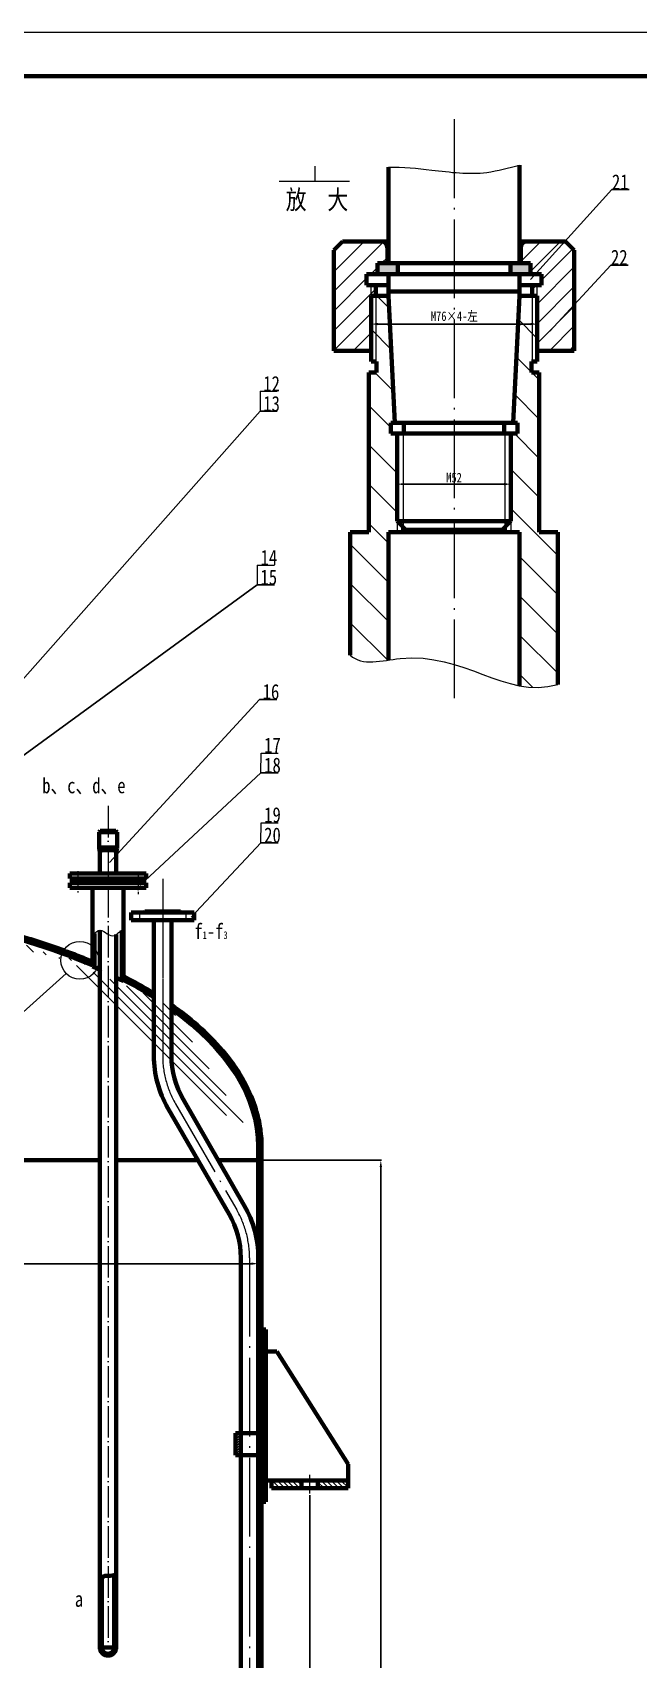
# Model space of a CAD drawing. Extents: x -49005 to 5786, y 3040 to 28144.
# Drawn here: x -46915 to -45806, y 21570 to 24545 of the extents above; entities that cross this region are included whole.
import ezdxf

# ---------------------------------------------------------------- set-up
doc = ezdxf.new("R2010")
doc.units = 0
doc.header["$LTSCALE"] = 6
for name, pattern in [('ACAD_ISO02W100', [15, 12, -3]), ('ACAD_ISO04W100', [30.5, 24, -3, 0.5, -3]), ('DIVIDE2', [0.625, 0.25, -0.125, 0, -0.125, 0, -0.125])]:
    doc.linetypes.add(name, pattern=pattern)
doc.layers.get('0').update_dxf_attribs({"linetype": 'CONTINUOUS', "lineweight": 20})
doc.layers.get('Defpoints').update_dxf_attribs({"linetype": 'CONTINUOUS'})
for name, color, linetype in [('00', 7, 'CONTINUOUS'), ('DI', 2, 'DIVIDE2'), ('harch', 3, 'CONTINUOUS')]:
    doc.layers.add(name, color=color, linetype=linetype)
for name, color, linetype, lineweight in [('CEN', 6, 'ACAD_ISO04W100', 15), ('CON', 7, 'CONTINUOUS', 70), ('DASH', 4, 'ACAD_ISO02W100', 15), ('min', 1, 'CONTINUOUS', 18)]:
    doc.layers.add(name, color=color, linetype=linetype, lineweight=lineweight)
doc.styles.get("Standard").update_dxf_attribs({"font": 'SIMFANG.TTF', "width": 0.8})
doc.dimstyles.get("Standard").update_dxf_attribs({"dimscale": 5, "dimtxt": 3.5, "dimasz": 2.5, "dimexe": 0.25, "dimexo": 0.625, "dimtad": 1, "dimdec": 0, "dimzin": 1, "dimdsep": 46, "dimlunit": 6, "dimtxsty": 'Standard', "dimcen": 2.5, "dimadec": 0, "dimazin": 0, "dimtfac": 1, "dimtdec": 0, "dimtmove": 0, "dimatfit": 3, "dimfxl": 1, "dimtolj": 1, "dimtzin": 0, "dimarcsym": 0})

# ---------------------------------------------------------------- blocks, each defined once
blk = doc.blocks.new('*D116')
at = {"layer": 'Defpoints', "color": 0, "lineweight": 70}
for p in [(-46495.4, 22483), (-46501.4, 20483), (-46277.2, 20483)]:
    blk.add_point(p, dxfattribs=at)
at = {"layer": 'min', "color": 0, "lineweight": -2}
for p, q in [((-46492.3, 22483), (-46276, 22483)), ((-46277.2, 22470.5), (-46277.2, 20495.5)), ((-46498.3, 20483), (-46276, 20483))]:
    blk.add_line(p, q, dxfattribs=at)
at = {"layer": 'min', "color": 0, "lineweight": 70}
for points in [[(-46279.3, 22470.5), (-46275.1, 22470.5), (-46277.2, 22483)], [(-46279.3, 20495.5), (-46275.1, 20495.5), (-46277.2, 20483)]]:
    blk.add_solid(points, dxfattribs=at)
at = {"layer": 'min', "color": 0, "lineweight": 18, "insert": (-46290.6, 21483), "char_height": 17.5, "attachment_point": 5, "rotation": 90}
blk.add_mtext('\\A1;2,000', dxfattribs=at)
blk = doc.blocks.new('*D117')
at = {"layer": 'Defpoints', "color": 0, "lineweight": 18}
for p in [(-46501.4, 22293.5), (-48251.4, 22271.7), (-46501.4, 22271.7)]:
    blk.add_point(p, dxfattribs=at)
at = {"layer": 'min', "color": 0, "lineweight": -2}
for p, q in [((-48251.4, 22274.8), (-48251.4, 22294.8)), ((-48238.9, 22293.5), (-46513.9, 22293.5)), ((-46501.4, 22274.8), (-46501.4, 22294.8))]:
    blk.add_line(p, q, dxfattribs=at)
at = {"layer": 'min', "color": 0, "lineweight": 18}
for points in [[(-48238.9, 22295.6), (-48238.9, 22291.4), (-48251.4, 22293.5)], [(-46513.9, 22295.6), (-46513.9, 22291.4), (-46501.4, 22293.5)]]:
    blk.add_solid(points, dxfattribs=at)
at = {"layer": 'min', "color": 0, "lineweight": 18, "insert": (-47483.1, 22309.6), "char_height": 17.5, "attachment_point": 5}
blk.add_mtext('\\A1;{\\Fisocp|c134;%%C}1750', dxfattribs=at)
blk = doc.blocks.new('*D126')
at = {"layer": 'Defpoints', "color": 0, "lineweight": 70}
for p in [(-46247.4, 23744.6), (-46039, 23746.3), (-46039, 23719.4)]:
    blk.add_point(p, dxfattribs=at)
at = {"layer": 'min', "color": 0, "lineweight": -2}
for p, q in [((-46247.4, 23741.5), (-46247.4, 23718.2)), ((-46234.9, 23719.4), (-46051.5, 23719.4)), ((-46039, 23743.1), (-46039, 23718.2))]:
    blk.add_line(p, q, dxfattribs=at)
at = {"layer": 'min', "color": 0, "lineweight": 70}
for points in [[(-46234.9, 23721.5), (-46234.9, 23717.3), (-46247.4, 23719.4)], [(-46051.5, 23721.5), (-46051.5, 23717.3), (-46039, 23719.4)]]:
    blk.add_solid(points, dxfattribs=at)
at = {"layer": 'min', "color": 0, "lineweight": 70, "insert": (-46143.2, 23731.3), "char_height": 17.5, "attachment_point": 5}
blk.add_mtext('\\A1;M52', dxfattribs=at)
blk = doc.blocks.new('_None')
blk = doc.blocks.new('*D127')
at = {"layer": 'Defpoints', "color": 0, "lineweight": 70}
for p in [(-46294.9, 24029.2), (-45990.6, 24029.2), (-45990.6, 24012.2)]:
    blk.add_point(p, dxfattribs=at)
at = {"layer": 'min', "color": 0, "lineweight": -2}
for p, q in [((-46294.9, 24026.1), (-46294.9, 24010.9)), ((-45990.6, 24026.1), (-45990.6, 24010.9)), ((-46282.4, 24012.2), (-46003.1, 24012.2))]:
    blk.add_line(p, q, dxfattribs=at)
at = {"layer": 'min', "color": 0, "lineweight": 70}
for points in [[(-46282.4, 24014.3), (-46282.4, 24010.1), (-46294.9, 24012.2)], [(-46003.1, 24014.3), (-46003.1, 24010.1), (-45990.6, 24012.2)]]:
    blk.add_solid(points, dxfattribs=at)
at = {"layer": 'min', "color": 0, "lineweight": 18, "insert": (-46142.7, 24026.1), "char_height": 17.5, "attachment_point": 5}
blk.add_mtext('\\A1;M76×4-左', dxfattribs=at)
blk = doc.blocks.new('*D137')
at = {"layer": 'Defpoints', "color": 0, "lineweight": 18}
for p in [(-48345.6, 21873), (-46407.2, 21873), (-46407.2, 21537.1)]:
    blk.add_point(p, dxfattribs=at)
at = {"layer": 'min', "color": 0, "lineweight": -2}
for p, q in [((-48345.6, 21869.8), (-48345.6, 21535.9)), ((-46407.2, 21869.8), (-46407.2, 21535.9)), ((-48333.1, 21537.1), (-46419.7, 21537.1))]:
    blk.add_line(p, q, dxfattribs=at)
at = {"layer": 'min', "color": 0, "lineweight": 18}
for points in [[(-48333.1, 21539.2), (-48333.1, 21535), (-48345.6, 21537.1)], [(-46419.7, 21539.2), (-46419.7, 21535), (-46407.2, 21537.1)]]:
    blk.add_solid(points, dxfattribs=at)
at = {"layer": 'min', "color": 0, "lineweight": 18, "insert": (-47511.8, 21550.4), "char_height": 17.5, "attachment_point": 5}
blk.add_mtext('\\A1;{\\Fisocp|c134;%%C}1940', dxfattribs=at)

msp = doc.modelspace()

# ---------------------------------------------------------------- hatches: boundary and pattern name
at = {"layer": 'CON'}
h = msp.add_hatch(color=256, dxfattribs=at)
h.paths.add_polyline_path([(-46787.93, 23050.04), (-46792.93, 23053.54), (-46791.43, 23046.59), (-46787.93, 23049.04, 1)])
h.paths.add_polyline_path([(-46759.93, 23053.54), (-46764.93, 23050.04, 1), (-46764.93, 23049.04), (-46761.43, 23046.59)])
at = {"layer": 'CON', "lineweight": 18}
h = msp.add_hatch(dxfattribs=at)
h.set_pattern_fill('ANSI31', color=256, scale=2, angle=90, style=0)
h.paths.add_polyline_path([(-48330.63, 21896.97), (-48330.63, 21882.97), (-48275.63, 21882.97), (-48275.63, 21896.97)])
h.paths.add_polyline_path([(-48360.63, 21882.97), (-48360.63, 21896.97), (-48415.63, 21896.97), (-48415.63, 21882.97)])
h.paths.add_polyline_path([(-46477.23, 21896.97), (-46477.23, 21882.97), (-46422.23, 21882.97), (-46422.23, 21896.97)])
h.paths.add_polyline_path([(-46392.23, 21896.97), (-46392.23, 21882.97), (-46337.23, 21882.97), (-46337.23, 21896.97)])
h.paths.add_polyline_path([(-46487.43, 22172.97), (-46495.43, 22172.97), (-46495.43, 22132.97), (-46495.43, 21857.97), (-46487.43, 21857.97)])
h.paths.add_polyline_path([(-48257.43, 22172.97), (-48265.43, 22172.97), (-48265.43, 21857.97), (-48257.43, 21857.97)])
at = {"layer": 'harch', "lineweight": 18}
h = msp.add_hatch(dxfattribs=at)
h.set_pattern_fill('ANSI31', color=256, scale=8, style=0)
h.set_pattern_definition([(45, (46456.18, -23631.84), (-17.960512, 17.960512), [])])
h.paths.add_polyline_path([(-46265.15, 24151.45, 0.4142136), (-46277.15, 24163.45), (-46347.15, 24163.45), (-46363.15, 24147.45), (-46363.15, 23963.45), (-46295.15, 23963.45), (-46295.15, 24063.84), (-46295.15, 24083.45), (-46303.15, 24083.45), (-46303.15, 24103.45), (-46283.15, 24103.45), (-46283.15, 24123.45), (-46265.15, 24123.45)])
h.paths.add_polyline_path([(-45923.15, 24147.45), (-45939.15, 24163.45), (-46009.15, 24163.45, 0.4142136), (-46021.15, 24151.45), (-46021.15, 24123.45), (-46003.15, 24123.45), (-46003.15, 24103.45), (-45983.15, 24103.45), (-45983.15, 24083.45), (-45991.15, 24083.45), (-45991.15, 23964.79), (-45991.15, 23963.45), (-45923.15, 23963.45)])
h.paths.add_polyline_path([(-45991.15, 24083.45), (-45999.81, 24083.45), (-45999.81, 24063.84), (-45991.15, 24063.84)], flags=17)
h.paths.add_polyline_path([(-46286.49, 24083.45), (-46295.15, 24083.45), (-46295.15, 24063.84), (-46286.49, 24063.84)], flags=16)
at = {"layer": 'harch'}
h = msp.add_hatch(color=256, dxfattribs=at)
h.paths.add_polyline_path([(-46246.15, 24123.45), (-46283.15, 24123.45), (-46283.15, 24103.45), (-46246.15, 24103.45)])
h.paths.add_polyline_path([(-46003.15, 24123.45), (-46040.15, 24123.45), (-46040.15, 24103.45), (-46003.15, 24103.45)])
at = {"layer": 'harch', "lineweight": 18}
h = msp.add_hatch(dxfattribs=at)
h.set_pattern_fill('ANSI31', color=256, scale=16, angle=90, style=0)
h.set_pattern_definition([(135, (46456.18, -23631.84), (-35.921024, -35.921024), [])])
h.paths.add_polyline_path([(-46295.15, 24063.84), (-46295.15, 23943.84), (-46286.35, 23943.84), (-46286.35, 24063.84)], flags=17)
h.paths.add_polyline_path([(-45991.15, 24063.84), (-45999.95, 24063.84), (-45999.95, 23943.84), (-45991.15, 23943.84)], flags=17)
edge = h.paths.add_edge_path()
edge.add_line((-46263.15, 24063.84), (-46286.35, 24063.84))
edge.add_line((-46286.35, 24063.84), (-46286.35, 23943.84))
edge.add_line((-46286.35, 23943.84), (-46285.15, 23943.84))
edge.add_line((-46285.15, 23943.84), (-46285.15, 23923.84))
edge.add_line((-46285.15, 23923.84), (-46299.15, 23923.84))
edge.add_line((-46299.15, 23923.84), (-46299.15, 23631.84))
edge.add_line((-46299.15, 23631.84), (-46333.15, 23631.84))
edge.add_line((-46333.15, 23631.84), (-46333.15, 23406.51))
edge.add_spline(control_points=[(-46333.15, 23406.51), (-46315.66, 23390.28), (-46289.44, 23393.66), (-46263.15, 23397.51)], knot_values=[51.5042536, 51.5042536, 51.5042536, 51.5042536, 68.3330859, 68.3330859, 68.3330859, 68.3330859], degree=3, periodic=0)
edge.add_line((-46263.15, 23397.51), (-46263.15, 23631.84))
edge.add_line((-46263.15, 23631.84), (-46247.15, 23631.84))
edge.add_line((-46247.15, 23631.84), (-46247.15, 23651.84))
edge.add_line((-46247.15, 23651.84), (-46247.15, 23811.84))
edge.add_line((-46247.15, 23811.84), (-46259.15, 23811.84))
edge.add_line((-46259.15, 23811.84), (-46259.15, 23831.84))
edge.add_line((-46259.15, 23831.84), (-46251.55, 23831.84))
edge.add_line((-46251.55, 23831.84), (-46263.15, 24063.84))
edge = h.paths.add_edge_path()
edge.add_line((-45987.15, 23923.84), (-46001.15, 23923.84))
edge.add_line((-46001.15, 23923.84), (-46001.15, 23943.84))
edge.add_line((-46001.15, 23943.84), (-45999.95, 23943.84))
edge.add_line((-45999.95, 23943.84), (-45999.95, 24063.84))
edge.add_line((-45999.95, 24063.84), (-46023.15, 24063.84))
edge.add_line((-46023.15, 24063.84), (-46034.75, 23831.84))
edge.add_line((-46034.75, 23831.84), (-46027.15, 23831.84))
edge.add_line((-46027.15, 23831.84), (-46027.15, 23811.84))
edge.add_line((-46027.15, 23811.84), (-46039.15, 23811.84))
edge.add_line((-46039.15, 23811.84), (-46039.15, 23651.84))
edge.add_line((-46039.15, 23651.84), (-46039.15, 23631.84))
edge.add_line((-46039.15, 23631.84), (-46023.15, 23631.84))
edge.add_line((-46023.15, 23631.84), (-46023.15, 23350.62))
edge.add_spline(control_points=[(-46023.15, 23350.62), (-46000.83, 23346.52), (-45977.88, 23346.14), (-45953.15, 23352.7)], knot_values=[131.1702368, 131.1702368, 131.1702368, 131.1702368, 150.3640642, 150.3640642, 150.3640642, 150.3640642], degree=3, periodic=0)
edge.add_line((-45953.15, 23352.7), (-45953.15, 23631.84))
edge.add_line((-45953.15, 23631.84), (-45987.15, 23631.84))
edge.add_line((-45987.15, 23631.84), (-45987.15, 23923.84))
h = msp.add_hatch(dxfattribs=at)
h.set_pattern_fill('ANSI31', color=256, scale=4, angle=90, style=0)
edge = h.paths.add_edge_path()
edge.add_ellipse((-47376.43, 22507.97), major_axis=(-875, 0), ratio=0.5, start_angle=329.88604, end_angle=360, ccw=False)
edge.add_line((-48133.33, 22727.47), (-48135.96, 22733.12))
edge.add_spline(control_points=[(-48135.96, 22733.12), (-48144.89, 22725.47), (-48153.37, 22717.68), (-48177.34, 22694), (-48191.44, 22677.72), (-48215.7, 22644.38), (-48225.86, 22627.3), (-48242.07, 22592.59), (-48248.11, 22574.95), (-48255.62, 22540.85), (-48257.43, 22524.41), (-48257.43, 22507.97)], knot_values=[5.7547142, 5.7547142, 5.7547142, 5.7547142, 5.8147447, 5.8147447, 5.9343179, 5.9343179, 6.0538912, 6.0538912, 6.1734644, 6.1734644, 6.2831853, 6.2831853, 6.2831853, 6.2831853], degree=3, periodic=0)
edge.add_line((-48257.43, 22507.97), (-48257.43, 22482.97))
edge.add_line((-48257.43, 22482.97), (-48251.43, 22482.97))
edge.add_line((-48251.43, 22482.97), (-48251.43, 22507.97))
edge = h.paths.add_edge_path()
edge.add_ellipse((-47376.43, 22507.97), major_axis=(-875, 0), ratio=0.5, start_angle=284.9006, end_angle=295.98304, ccw=False)
edge.add_line((-47601.43, 22930.76), (-47601.43, 22936.81))
edge.add_spline(control_points=[(-47601.43, 22936.81), (-47603.19, 22936.58), (-47604.94, 22936.34), (-47616.66, 22934.75), (-47626.57, 22933.31), (-47636.43, 22931.78)], knot_values=[4.9715212, 4.9715212, 4.9715212, 4.9715212, 4.977732, 4.977732, 5.0129883, 5.0129883, 5.0129883, 5.0129883], degree=3, periodic=0)
edge.add_spline(control_points=[(-47636.43, 22931.78), (-47660.01, 22928.12), (-47683.28, 22923.97), (-47725.18, 22915.49), (-47743.92, 22911.3), (-47762.36, 22906.79)], knot_values=[5.0129883, 5.0129883, 5.0129883, 5.0129883, 5.0973052, 5.0973052, 5.1673541, 5.1673541, 5.1673541, 5.1673541], degree=3, periodic=0)
edge.add_line((-47762.36, 22906.79), (-47759.77, 22901.25))
edge = h.paths.add_edge_path()
edge.add_ellipse((-47376.43, 22507.97), major_axis=(-875, 0), ratio=0.5, start_angle=274.9171, end_angle=284.9006, ccw=False)
edge.add_line((-47451.43, 22943.86), (-47451.43, 22949.86))
edge.add_spline(control_points=[(-47451.43, 22949.86), (-47469, 22949.11), (-47486.52, 22948.09), (-47511.47, 22946.26), (-47518.96, 22945.66), (-47526.43, 22945.01)], knot_values=[4.7979139, 4.7979139, 4.7979139, 4.7979139, 4.8581587, 4.8581587, 4.8840674, 4.8840674, 4.8840674, 4.8840674], degree=3, periodic=0)
edge.add_spline(control_points=[(-47526.43, 22945.01), (-47529.47, 22944.75), (-47532.51, 22944.48), (-47535.55, 22944.2)], knot_values=[4.8840674, 4.8840674, 4.8840674, 4.8840674, 4.8946227, 4.8946227, 4.8946227, 4.8946227], degree=3, periodic=0)
edge.add_spline(control_points=[(-47535.55, 22944.2), (-47545.88, 22943.25), (-47556.17, 22942.2), (-47566.43, 22941.07)], knot_values=[4.8946227, 4.8946227, 4.8946227, 4.8946227, 4.9305019, 4.9305019, 4.9305019, 4.9305019], degree=3, periodic=0)
edge.add_spline(control_points=[(-47566.43, 22941.07), (-47578.15, 22939.77), (-47589.82, 22938.35), (-47601.43, 22936.81)], knot_values=[4.9305019, 4.9305019, 4.9305019, 4.9305019, 4.9715212, 4.9715212, 4.9715212, 4.9715212], degree=3, periodic=0)
edge.add_line((-47601.43, 22936.81), (-47601.43, 22930.76))
edge = h.paths.add_edge_path()
edge.add_spline(control_points=[(-46804.93, 22845.79), (-46808.7, 22847.4), (-46812.5, 22849), (-46843.35, 22861.77), (-46871.71, 22872.14), (-46930.66, 22891.1), (-46961.26, 22899.69), (-47024.27, 22915), (-47056.69, 22921.7), (-47098.62, 22928.94), (-47107.5, 22930.4), (-47116.43, 22931.78)], knot_values=[4.0042203, 4.0042203, 4.0042203, 4.0042203, 4.021146, 4.021146, 4.1407192, 4.1407192, 4.2602925, 4.2602925, 4.3798657, 4.3798657, 4.4117897, 4.4117897, 4.4117897, 4.4117897], degree=3, periodic=0)
edge.add_spline(control_points=[(-47116.43, 22931.78), (-47119.75, 22932.3), (-47123.09, 22932.8), (-47126.43, 22933.3)], knot_values=[4.4117897, 4.4117897, 4.4117897, 4.4117897, 4.423688, 4.423688, 4.423688, 4.423688], degree=3, periodic=0)
edge.add_spline(control_points=[(-47126.43, 22933.3), (-47134.73, 22934.53), (-47143.06, 22935.7), (-47151.43, 22936.81)], knot_values=[4.423688, 4.423688, 4.423688, 4.423688, 4.4532566, 4.4532566, 4.4532566, 4.4532566], degree=3, periodic=0)
edge.add_line((-47151.43, 22936.81), (-47151.43, 22930.76))
edge.add_ellipse((-47376.43, 22507.97), major_axis=(-875, 0), ratio=0.5, start_angle=229.22102, end_angle=255.0994, ccw=False)
edge.add_line((-46804.93, 22839.26), (-46804.93, 22845.79))
edge = h.paths.add_edge_path()
edge.add_spline(control_points=[(-46692.43, 22787.88), (-46707.36, 22797.13), (-46723.03, 22806.07), (-46742.22, 22816.16), (-46745.06, 22817.64), (-46747.93, 22819.1)], knot_values=[3.8207474, 3.8207474, 3.8207474, 3.8207474, 3.9015727, 3.9015727, 3.9155321, 3.9155321, 3.9155321, 3.9155321], degree=3, periodic=0)
edge.add_line((-46747.93, 22819.1), (-46747.93, 22812.36))
edge.add_ellipse((-47376.43, 22507.97), major_axis=(-875, 0), ratio=0.5, start_angle=218.5822, end_angle=224.08687, ccw=False)
edge.add_line((-46692.43, 22780.81), (-46692.43, 22787.88))
edge = h.paths.add_edge_path()
edge.add_spline(control_points=[(-46495.43, 22507.97), (-46495.43, 22520.11), (-46496.41, 22532.26), (-46500.34, 22556.45), (-46503.29, 22568.5), (-46512.96, 22598.08), (-46520.83, 22615.5), (-46540.61, 22649.68), (-46552.52, 22666.43), (-46580.19, 22699.03), (-46595.95, 22714.89), (-46627.95, 22742.78), (-46643.62, 22755), (-46660.43, 22766.8)], knot_values=[3.1415927, 3.1415927, 3.1415927, 3.1415927, 3.2226496, 3.2226496, 3.3037065, 3.3037065, 3.4232797, 3.4232797, 3.542853, 3.542853, 3.6624262, 3.6624262, 3.7607847, 3.7607847, 3.7607847, 3.7607847], degree=3, periodic=0)
edge.add_line((-46660.43, 22766.8), (-46660.43, 22759.45))
edge.add_ellipse((-47376.43, 22507.97), major_axis=(-875, 0), ratio=0.5, start_angle=180, end_angle=215.08645, ccw=False)
edge.add_line((-46501.43, 22507.97), (-46501.43, 22482.97))
edge.add_line((-46501.43, 22482.97), (-46495.43, 22482.97))
edge.add_line((-46495.43, 22482.97), (-46495.43, 22507.97))
h = msp.add_hatch(dxfattribs=at)
h.set_pattern_fill('ANSI31', color=256, style=0)
edge = h.paths.add_edge_path()
edge.add_spline(control_points=[(-46801.43, 22897.35), (-46802.73, 22895.98), (-46803.92, 22894.51), (-46804.93, 22893.1)], knot_values=[0, 0, 0, 0, 5.1970467, 5.1970467, 5.1970467, 5.1970467], degree=3, periodic=0)
edge.add_line((-46804.93, 22893.1), (-46804.93, 22837.08))
edge.add_spline(control_points=[(-46804.93, 22837.08), (-46803.76, 22836.57), (-46802.59, 22836.07), (-46801.43, 22835.56)], knot_values=[3.9941519, 3.9941519, 3.9941519, 3.9941519, 3.9994628, 3.9994628, 3.9994628, 3.9994628], degree=3, periodic=0)
edge.add_line((-46801.43, 22835.56), (-46801.43, 22897.35))
edge = h.paths.add_edge_path()
edge.add_spline(control_points=[(-46747.93, 22902.11), (-46749.02, 22903.1), (-46750.19, 22903.28), (-46751.43, 22902.95)], knot_values=[59.6077657, 59.6077657, 59.6077657, 59.6077657, 64.0290577, 64.0290577, 64.0290577, 64.0290577], degree=3, periodic=0)
edge.add_line((-46751.43, 22902.95), (-46751.43, 22811.91))
edge.add_spline(control_points=[(-46751.43, 22811.91), (-46750.26, 22811.31), (-46749.09, 22810.71), (-46747.93, 22810.11)], knot_values=[3.9095414, 3.9095414, 3.9095414, 3.9095414, 3.9152962, 3.9152962, 3.9152962, 3.9152962], degree=3, periodic=0)
edge.add_line((-46747.93, 22810.11), (-46747.93, 22902.11))
h = msp.add_hatch(dxfattribs=at)
h.set_pattern_fill('ANSI31', color=256, scale=4, style=0)
h.paths.add_polyline_path([(-46495.43, 22482.97), (-46501.43, 22482.97), (-46501.43, 21652.18), (-46495.43, 21652.19)])
h.paths.add_polyline_path([(-48251.43, 22482.97), (-48257.43, 22482.97), (-48257.43, 21648.99), (-48251.43, 21649)])
h = msp.add_hatch(dxfattribs=at)
h.set_pattern_fill('ANSI31', color=256, style=0)
h.paths.add_polyline_path([(-46533.43, 21983.44), (-46543.43, 21983.44), (-46543.43, 21943.44), (-46533.43, 21943.44)])
h = msp.add_hatch(dxfattribs=at)
h.set_pattern_fill('ANSI31', color=256, scale=4, style=0)
h.paths.add_polyline_path([(-48251.43, 21649), (-48257.43, 21648.99), (-48257.43, 20482.97), (-48251.43, 20482.97)])
h.paths.add_polyline_path([(-46495.43, 21652.19), (-46501.43, 21652.18), (-46501.43, 20482.97), (-46495.43, 20482.97)])

# ---------------------------------------------------------------- linework, layer by layer
msp.add_lwpolyline([(-49004.64, 17833.49), (-44268.64, 17833.49), (-44268.64, 24545.49), (-49004.64, 24545.49)], close=True)
at = {"lineweight": 70}
msp.add_lwpolyline([(-48804.64, 17913.49), (-44348.64, 17913.49), (-44348.64, 24465.49), (-48804.64, 24465.49)], close=True, dxfattribs=at)
at = {"layer": '00', "color": 7}
msp.add_line((-46495.43, 22132.97), (-46495.43, 22172.97), dxfattribs=at)
at = {"layer": 'CEN'}
for p, q in [((-46143.15, 24386.78), (-46143.15, 23323.64)), ((-46143.15, 24144.43), (-46143.15, 24078.4)), ((-46791.43, 23055.04), (-46792, 23052.89)), ((-46761.43, 23055.04), (-46760.85, 23052.89)), ((-46676.43, 22997.67), (-46676.43, 22673.61)), ((-46676.43, 22959.76), (-46676.43, 22787.11)), ((-46718.93, 22937.49), (-46718.93, 22921.84)), ((-46633.93, 22937.49), (-46633.93, 22921.84)), ((-46652.98, 22586.11), (-46540.87, 22391.93)), ((-46517.43, 22304.43), (-46517.43, 20482.97))]:
    msp.add_line(p, q, dxfattribs=at)
at = {"layer": 'CEN', "ltscale": 0.4}
for p, q in [((-46776.43, 23130.9), (-46776.43, 21591.49)), ((-46791.43, 23084.54), (-46791.43, 23055.04)), ((-46761.43, 23084.54), (-46761.43, 23055.04))]:
    msp.add_line(p, q, dxfattribs=at)
at = {"layer": 'CEN', "ltscale": 0.2}
for p, q in [((-46831.43, 23011.59), (-46831.43, 22972.27)), ((-46721.43, 23010.41), (-46721.43, 22969.59))]:
    msp.add_line(p, q, dxfattribs=at)
at = {"layer": 'CEN', "ltscale": 3}
msp.add_line((-46407.23, 21872.97), (-46407.23, 21906.97), dxfattribs=at)
at = {"layer": 'CEN'}
for centre, start, end in [((-46501.43, 22673.61), 180, 210), ((-46692.43, 22304.43), 0, 30)]:
    msp.add_arc(centre, 175, start, end, dxfattribs=at)
at = {"layer": 'CON'}
for p, q in [((-46263.15, 24299.04), (-46263.15, 24123.45)), ((-46023.15, 24302.63), (-46023.15, 24123.45)), ((-46347.15, 24163.45), (-46363.15, 24147.45)), ((-46347.15, 24163.45), (-46363.15, 24147.45)), ((-46363.15, 23963.45), (-46363.15, 24147.45)), ((-46347.15, 24163.45), (-46263.15, 24163.45)), ((-46265.15, 24123.45), (-46265.15, 24151.45)), ((-46265.15, 24123.45), (-46265.15, 24151.45)), ((-46023.15, 24163.45), (-45939.15, 24163.45)), ((-46021.15, 24123.45), (-46021.15, 24151.45)), ((-46021.15, 24123.45), (-46021.15, 24151.45)), ((-45939.15, 24163.45), (-45923.15, 24147.45)), ((-45939.15, 24163.45), (-45923.15, 24147.45)), ((-45923.15, 23963.45), (-45923.15, 24147.45)), ((-46283.15, 24103.45), (-46283.15, 24123.45)), ((-46283.15, 24123.45), (-46003.15, 24123.45)), ((-46283.15, 24103.45), (-46283.15, 24123.45)), ((-46283.15, 24123.45), (-46003.15, 24123.45)), ((-46283.15, 24103.45), (-46283.15, 24123.45)), ((-46283.15, 24123.45), (-46149.15, 24123.45)), ((-46246.15, 24103.45), (-46246.15, 24123.45)), ((-46137.15, 24123.45), (-46003.15, 24123.45)), ((-46040.15, 24103.45), (-46040.15, 24123.45)), ((-46003.15, 24103.45), (-46003.15, 24123.45)), ((-46003.15, 24103.45), (-46003.15, 24123.45)), ((-46003.15, 24103.45), (-46003.15, 24123.45)), ((-46303.15, 24083.45), (-46303.15, 24103.45)), ((-46303.15, 24103.45), (-45983.15, 24103.45)), ((-46303.15, 24083.45), (-46303.15, 24103.45)), ((-46303.15, 24103.45), (-45983.15, 24103.45)), ((-46303.15, 24083.45), (-46263.15, 24083.45)), ((-46303.15, 24083.45), (-46263.15, 24083.45)), ((-46283.15, 24103.45), (-46149.15, 24103.45)), ((-46137.15, 24103.45), (-46003.15, 24103.45)), ((-46023.15, 24083.45), (-45983.15, 24083.45)), ((-46023.15, 24083.45), (-45983.15, 24083.45)), ((-45983.15, 24083.45), (-45983.15, 24103.45)), ((-45983.15, 24083.45), (-45983.15, 24103.45)), ((-46295.15, 24063.84), (-46295.15, 23943.84)), ((-46295.15, 24063.84), (-46263.15, 24063.84)), ((-46263.15, 24063.84), (-46251.55, 23831.84)), ((-46263.15, 24063.84), (-46251.55, 23831.84)), ((-46263.15, 24063.84), (-46251.55, 23831.84)), ((-46023.15, 24063.84), (-46034.75, 23831.84)), ((-46023.15, 24063.84), (-46034.75, 23831.84)), ((-46023.15, 24063.84), (-46034.75, 23831.84)), ((-46023.15, 24063.84), (-45991.15, 24063.84)), ((-45991.15, 24063.84), (-45991.15, 23943.84)), ((-46363.15, 23963.45), (-46295.15, 23963.45)), ((-45991.15, 23963.45), (-45923.15, 23963.45)), ((-46295.15, 23943.84), (-46285.15, 23943.84)), ((-46285.15, 23943.84), (-46285.15, 23923.84)), ((-46001.15, 23943.84), (-46001.15, 23923.84)), ((-46001.15, 23943.84), (-45991.15, 23943.84)), ((-46299.15, 23923.84), (-46299.15, 23631.84)), ((-46299.15, 23923.84), (-46285.15, 23923.84)), ((-46001.15, 23923.84), (-45987.15, 23923.84)), ((-45987.15, 23923.84), (-45987.15, 23631.84)), ((-46259.15, 23831.84), (-46259.15, 23811.84)), ((-46259.15, 23831.84), (-46027.15, 23831.84)), ((-46259.15, 23811.84), (-46027.15, 23811.84)), ((-46247.15, 23811.84), (-46247.15, 23651.84)), ((-46235.15, 23831.84), (-46235.15, 23811.84)), ((-46051.15, 23831.84), (-46051.15, 23811.84)), ((-46039.15, 23811.84), (-46039.15, 23651.84)), ((-46027.15, 23831.84), (-46027.15, 23811.84)), ((-46333.15, 23631.84), (-46333.15, 23406.51)), ((-46333.15, 23631.84), (-46299.15, 23631.84)), ((-46263.15, 23631.84), (-46023.15, 23631.84)), ((-46263.15, 23631.84), (-46263.15, 23397.51)), ((-46263.15, 23631.84), (-46023.15, 23631.84)), ((-46263.15, 23631.84), (-46023.15, 23631.84)), ((-46247.15, 23651.84), (-46231.15, 23635.84)), ((-46247.15, 23651.84), (-46039.15, 23651.84)), ((-46236.32, 23641.02), (-46236.32, 23631.84)), ((-46231.15, 23635.84), (-46055.15, 23635.84)), ((-46039.15, 23651.84), (-46055.15, 23635.84)), ((-46049.97, 23641.02), (-46049.97, 23631.84)), ((-46023.15, 23631.84), (-46023.15, 23350.62)), ((-45987.15, 23631.84), (-45953.15, 23631.84)), ((-45953.15, 23631.84), (-45953.15, 23352.7)), ((-46792.93, 23083.04), (-46759.93, 23083.04)), ((-46787.93, 23050.04), (-46792.93, 23053.54)), ((-46792.93, 23053.54), (-46791.43, 23046.59)), ((-46787.93, 23049.04), (-46791.43, 23046.59)), ((-46764.93, 23050.04), (-46759.93, 23053.54)), ((-46764.93, 23049.04), (-46761.43, 23046.59)), ((-46759.93, 23053.54), (-46761.43, 23046.59)), ((-46821.43, 22995.04), (-46821.43, 22993.04)), ((-46731.43, 22995.04), (-46731.43, 22993.04)), ((-46733.93, 22935.67), (-46733.93, 22921.67)), ((-46618.93, 22935.67), (-46733.93, 22935.67)), ((-46618.93, 22921.67), (-46733.93, 22921.67)), ((-46708.93, 22937.67), (-46710.93, 22935.67)), ((-46643.93, 22937.67), (-46708.93, 22937.67)), ((-46692.43, 22921.67), (-46692.43, 22673.61)), ((-46660.43, 22921.67), (-46660.43, 22673.61)), ((-46643.93, 22937.67), (-46641.93, 22935.67)), ((-46618.93, 22935.67), (-46618.93, 22921.67)), ((-46639.13, 22594.11), (-46527.02, 22399.93)), ((-46666.84, 22578.11), (-46554.73, 22383.93)), ((-46501.43, 22507.97), (-46501.43, 20482.97)), ((-46495.43, 22507.97), (-46495.43, 20482.97)), ((-47322.43, 22482.97), (-46791.43, 22482.97)), ((-46761.43, 22482.97), (-46611.91, 22482.97)), ((-46574.96, 22482.97), (-46495.43, 22482.97)), ((-46533.43, 22304.43), (-46533.43, 20482.97)), ((-46543.43, 21983.44), (-46543.43, 21943.44)), ((-46791.43, 21591.49), (-46761.43, 21591.49))]:
    msp.add_line(p, q, dxfattribs=at)
at = {"layer": 'CON', "lineweight": 70}
for p, q in [((-46286.35, 24063.84), (-46286.35, 24083.45)), ((-46263.15, 24063.84), (-46263.15, 24103.45)), ((-46023.15, 24063.84), (-46023.15, 24103.45)), ((-45999.95, 24063.84), (-45999.95, 24083.45)), ((-46263.15, 24071.84), (-46023.15, 24071.84)), ((-46543.43, 21983.44), (-46533.43, 21983.44)), ((-46543.43, 21943.44), (-46533.43, 21943.44))]:
    msp.add_line(p, q, dxfattribs=at)
at = {"layer": 'CON', "ltscale": 0.4}
for p, q in [((-46790.93, 23085.04), (-46792.93, 23083.04)), ((-46792.93, 23083.04), (-46792.93, 23053.54)), ((-46761.93, 23085.04), (-46759.93, 23083.04)), ((-46759.93, 23083.04), (-46759.93, 23053.54)), ((-46791.43, 23046.59), (-46791.43, 23007.04)), ((-46761.43, 23046.59), (-46761.43, 23007.04)), ((-46791.43, 22903.28), (-46791.43, 21591.49)), ((-46761.43, 22895.49), (-46761.43, 21591.49)), ((-46787.93, 21718.6), (-46787.93, 21591.49)), ((-46764.93, 21723.94), (-46764.93, 21591.49))]:
    msp.add_line(p, q, dxfattribs=at)
at = {"layer": 'CON', "color": 7, "ltscale": 0.2}
for p, q in [((-46761.93, 23085.04), (-46790.93, 23085.04)), ((-46759.93, 23055.04), (-46792.93, 23055.04)), ((-46764.93, 23050.04), (-46787.93, 23050.04)), ((-46706.43, 23007.04), (-46846.43, 23007.04)), ((-46846.43, 23007.04), (-46846.43, 22998.04)), ((-46706.43, 23007.04), (-46706.43, 22998.04)), ((-46846.43, 22998.04), (-46776.43, 22998.04)), ((-46846.43, 22990.04), (-46776.43, 22990.04)), ((-46846.43, 22981.04), (-46846.43, 22990.04)), ((-46846.43, 22981.04), (-46706.43, 22981.04)), ((-46821.43, 22995.04), (-46824.43, 22998.04)), ((-46821.43, 22993.04), (-46824.43, 22990.04)), ((-46821.43, 22995.04), (-46776.43, 22995.04)), ((-46821.43, 22995.04), (-46776.43, 22995.04)), ((-46821.43, 22993.04), (-46776.43, 22993.04)), ((-46804.93, 22837.08), (-46804.93, 22981.04)), ((-46706.43, 22998.04), (-46776.43, 22998.04)), ((-46731.43, 22995.04), (-46776.43, 22995.04)), ((-46731.43, 22995.04), (-46776.43, 22995.04)), ((-46731.43, 22993.04), (-46776.43, 22993.04)), ((-46706.43, 22990.04), (-46776.43, 22990.04)), ((-46747.93, 22810.11), (-46747.93, 22981.04)), ((-46731.43, 22995.04), (-46728.43, 22998.04)), ((-46731.43, 22993.04), (-46728.43, 22990.04)), ((-46706.43, 22981.04), (-46706.43, 22990.04)), ((-46801.43, 22835.56), (-46801.43, 22897.35)), ((-46751.43, 22811.91), (-46751.43, 22902.95))]:
    msp.add_line(p, q, dxfattribs=at)
at = {"layer": 'CON', "color": 7}
for p, q in [((-46487.43, 22172.97), (-46495.43, 22172.97)), ((-46487.43, 21857.97), (-46487.43, 22172.97)), ((-46487.43, 22132.97), (-46467.23, 22132.97)), ((-46337.23, 21926.97), (-46467.23, 22132.97)), ((-46337.23, 21896.97), (-46337.23, 21926.97)), ((-46487.43, 21896.97), (-46337.23, 21896.97)), ((-46477.23, 21882.97), (-46477.23, 21896.97)), ((-46337.23, 21882.97), (-46477.23, 21882.97)), ((-46337.23, 21896.97), (-46337.23, 21882.97)), ((-46487.43, 21857.97), (-46495.43, 21857.97))]:
    msp.add_line(p, q, dxfattribs=at)
at = {"layer": 'CON', "color": 0, "ltscale": 2}
for p, q in [((-46422.23, 21896.97), (-46422.23, 21882.97)), ((-46392.23, 21896.97), (-46392.23, 21882.97))]:
    msp.add_line(p, q, dxfattribs=at)
at = {"layer": 'CON'}
for centre, radius, start, end in [((-46277.15, 24151.45), 12, 0, 90), ((-46009.15, 24151.45), 12, 90, 180), ((-46787.93, 23049.54), 0.5, 270, 90), ((-46764.93, 23049.54), 0.5, 90, 270), ((-46501.43, 22673.61), 191, 180, 210), ((-46501.43, 22673.61), 159, 180, 210), ((-46692.43, 22304.43), 159, 0, 30), ((-46692.43, 22304.43), 191, 0, 30), ((-46776.43, 21591.49), 15, 180, 0), ((-46776.43, 21591.49), 11.5, 180, 0)]:
    msp.add_arc(centre, radius, start, end, dxfattribs=at)
for start_param, end_param in [(4.0006615, 4.6580766), (3.814979, 3.9110538), (3.1415927, 3.7539667)]:
    msp.add_ellipse((-47376.43, 22507.97), major_axis=(-875, 0), ratio=0.5, start_param=start_param, end_param=end_param, dxfattribs=at)
for points, knots in [([(-46804.93, 22845.79), (-46808.7, 22847.4), (-46812.5, 22849), (-46843.35, 22861.77), (-46871.71, 22872.14), (-46930.66, 22891.1), (-46961.26, 22899.69), (-47024.27, 22915), (-47056.69, 22921.7), (-47122.87, 22933.13), (-47156.65, 22937.85), (-47225.07, 22945.25), (-47259.72, 22947.92), (-47306, 22950.09), (-47317.46, 22950.51), (-47328.93, 22950.83)], [4.00422028, 4.00422028, 4.00422028, 4.00422028, 4.02114597, 4.02114597, 4.14071922, 4.14071922, 4.26029247, 4.26029247, 4.37986572, 4.37986572, 4.49943896, 4.49943896, 4.61901221, 4.61901221, 4.65826252, 4.65826252, 4.65826252, 4.65826252]), ([(-46692.43, 22787.88), (-46707.36, 22797.13), (-46723.03, 22806.07), (-46742.22, 22816.16), (-46745.06, 22817.64), (-46747.93, 22819.1)], [3.820747441, 3.820747441, 3.820747441, 3.820747441, 3.901572726, 3.901572726, 3.915532147, 3.915532147, 3.915532147, 3.915532147]), ([(-46495.43, 22507.97), (-46495.43, 22520.11), (-46496.41, 22532.26), (-46500.34, 22556.45), (-46503.29, 22568.5), (-46512.96, 22598.08), (-46520.83, 22615.5), (-46540.61, 22649.68), (-46552.52, 22666.43), (-46580.19, 22699.03), (-46595.95, 22714.89), (-46627.95, 22742.78), (-46643.62, 22755), (-46660.43, 22766.8)], [3.14159265, 3.14159265, 3.14159265, 3.14159265, 3.22264957, 3.22264957, 3.30370649, 3.30370649, 3.42327974, 3.42327974, 3.54285298, 3.54285298, 3.66242623, 3.66242623, 3.76078472, 3.76078472, 3.76078472, 3.76078472])]:
    msp.add_open_spline(points, degree=3, knots=knots, dxfattribs=at)
for points in [[(-46791.43, 22831.12), (-46795.89, 22833.13), (-46800.39, 22835.12), (-46804.93, 22837.08)], [(-46747.93, 22810.11), (-46752.38, 22812.41), (-46756.88, 22814.69), (-46761.43, 22816.94)]]:
    msp.add_open_spline(points, degree=3, dxfattribs=at)
at = {"layer": 'DASH', "lineweight": 70}
for p, q in [((-46533.43, 21983.44), (-46501.43, 21983.44)), ((-46533.43, 21943.44), (-46501.43, 21943.44))]:
    msp.add_line(p, q, dxfattribs=at)
at = {"layer": 'DI'}
for p, q in [((-46283.15, 24063.84), (-46263.15, 24063.84)), ((-46023.15, 24063.84), (-46003.15, 24063.84))]:
    msp.add_line(p, q, dxfattribs=at)
at = {"layer": 'min'}
for p, q in [((-46463.31, 24273.57), (-46334.25, 24273.57)), ((-46295.15, 23964.79), (-46295.15, 24083.45)), ((-46295.15, 23964.79), (-46295.15, 24083.45)), ((-45991.15, 23964.79), (-45991.15, 24083.45)), ((-45991.15, 23964.79), (-45991.15, 24083.45)), ((-46286.35, 24063.84), (-46286.35, 23943.84)), ((-45999.95, 24063.84), (-45999.95, 23943.84)), ((-46236.32, 23811.84), (-46236.32, 23641.02)), ((-46049.97, 23811.84), (-46049.97, 23641.02)), ((-46247.15, 23651.84), (-46247.15, 23631.84)), ((-46039.15, 23651.84), (-46039.15, 23631.84))]:
    msp.add_line(p, q, dxfattribs=at)
at = {"layer": 'min', "lineweight": 18}
for p, q in [((-46498.28, 23889.19), (-46466.88, 23889.19)), ((-46498.28, 23889.19), (-46498.28, 23852.62)), ((-46503.19, 23571.32), (-46471.79, 23571.32)), ((-46503.19, 23571.32), (-46503.19, 23535.27)), ((-46496.61, 23191.31), (-46496.41, 23227.37)), ((-46496.41, 23227.37), (-46465.01, 23227.37)), ((-46496.61, 23063.89), (-46496.41, 23099.94)), ((-46496.41, 23099.94), (-46465.01, 23099.94))]:
    msp.add_line(p, q, dxfattribs=at)
msp.add_circle((-46828.05, 22848.32), 34.64, dxfattribs=at)
for points, knots in [([(-46263.15, 24299.04), (-46236.79, 24299.82), (-46177.04, 24293.76), (-46095.28, 24282.46), (-46043.55, 24298.46), (-46023.15, 24302.63)], [37.7519162, 37.7519162, 37.7519162, 37.7519162, 57.5446346, 82.8250651, 98.1407431, 98.1407431, 98.1407431, 98.1407431]), ([(-46333.15, 23406.51), (-46310.95, 23385.91), (-46143.15, 23436.78), (-46053.03, 23326.21), (-45953.15, 23352.7)], [51.5042536, 51.5042536, 51.5042536, 51.5042536, 72.8640642, 150.3640642, 150.3640642, 150.3640642, 150.3640642])]:
    msp.add_open_spline(points, degree=3, knots=knots, dxfattribs=at)
at = {"layer": 'min', "ltscale": 0.2, "start_tangent": (0.582481, 0.8128443), "end_tangent": (0.7408989, -0.6716166)}
msp.add_spline([(-46804.93, 22893.1), (-46790.85, 22903.31), (-46764.39, 22893.7), (-46747.93, 22902.11)], degree=3, dxfattribs=at)
at = {"layer": 'min', "lineweight": 70}
msp.add_open_spline([(-46791.43, 21714.33), (-46788.46, 21718.08), (-46784.56, 21723.45), (-46773.58, 21722.06), (-46766.45, 21723.63), (-46761.43, 21724.65)], degree=3, knots=[9.6563245, 9.6563245, 9.6563245, 9.6563245, 22.8430179, 28.0553864, 41.7262601, 41.7262601, 41.7262601, 41.7262601], dxfattribs=at)

# ---------------------------------------------------------------- texts
at = {"layer": 'min', "lineweight": 18, "width": 0.8}
msp.add_text('Ⅰ', height=28, dxfattribs=at).set_placement((-46412.9, 24273.57))
at = {"layer": 'min', "linetype": 'ByBlock', "lineweight": 18, "width": 0.8}
for s, p in [('21', (-45854.24, 24258.11)), ('22', (-45856, 24120.18)), ('12', (-46492.34, 23889.19)), ('13', (-46492.34, 23852.62)), ('14', (-46497.25, 23571.32)), ('15', (-46497.45, 23535.27)), ('16', (-46493.44, 23325.75)), ('17', (-46490.67, 23227.88)), ('18', (-46490.67, 23191.31)), ('19', (-46490.67, 23100.45)), ('20', (-46490.67, 23063.37))]:
    msp.add_text(s, height=28, dxfattribs=at).set_placement(p)
at = {"layer": 'min', "insert": (-46393.97, 24237.8), "char_height": 35, "width": 629.8791, "attachment_point": 5}
msp.add_mtext('放  大', dxfattribs=at)
at = {"layer": 'min', "lineweight": 70, "char_height": 28, "width": 334.0977, "attachment_point": 1}
for s, insert in [('b、c、d、e', (-46896.89, 23181.97)), ('f{\\H0.5x;1}-f{\\H0.5x;3}', (-46618.53, 22915.47)), ('a', (-46837.19, 21694))]:
    msp.add_mtext(s, dxfattribs=dict(at, insert=insert))

# ---------------------------------------------------------------- dimensions: what is measured, and where the dimension line sits
at = {"layer": 'min', "lineweight": 18}
dim = msp.add_linear_dim(base=(-45990.56, 24012.2), p1=(-46294.92, 24029.18), p2=(-45990.56, 24029.18), text='M76×4-左', dimstyle='Standard', override={"dimldrblk": 'None'}, dxfattribs=at)
dim.commit()
dim.dimension.update_dxf_attribs({"geometry": '*D127', "text_midpoint": (-46142.74, 24026.11)})
at = {"layer": 'min', "lineweight": 70}
dim = msp.add_linear_dim(base=(-46039.03, 23719.43), p1=(-46247.44, 23744.65), p2=(-46039.03, 23746.27), text='M52', dimstyle='Standard', override={"dimldrblk": 'None'}, dxfattribs=at)
dim.commit()
dim.dimension.update_dxf_attribs({"geometry": '*D126', "text_midpoint": (-46143.23, 23731.31)})
at = {"layer": 'min', "lineweight": 18}
dim = msp.add_linear_dim(base=(-46277.23, 20482.97), p1=(-46495.43, 22482.97), p2=(-46501.43, 20482.97), angle=90, dimstyle='Standard', dxfattribs=at)
dim.commit()
dim.dimension.update_dxf_attribs({"geometry": '*D116', "text_midpoint": (-46290.62, 21482.97)})
for base, p1, p2, text, override, picture, middle in [((-46501.43, 22293.51), (-48251.43, 22271.71), (-46501.43, 22271.71), '{\\Fisocp|c134;%%C}1750', {"dimtmove": 2}, '*D117', (-47483.08, 22309.65)), ((-46407.23, 21537.11), (-48345.63, 21872.97), (-46407.23, 21872.97), '{\\Fisocp|c134;%%C}1940', {"dimtmove": 2, "dimldrblk": 'None'}, '*D137', (-47511.8, 21550.41))]:
    dim = msp.add_linear_dim(base=base, p1=p1, p2=p2, text=text, dimstyle='Standard', override=override, dxfattribs=at)
    dim.commit()
    dim.dimension.update_dxf_attribs({"geometry": picture, "text_midpoint": middle, "dimtype": 160})

# ---------------------------------------------------------------- leaders
at = {"layer": 'min', "linetype": 'ByBlock', "lineweight": 18}
for points in [[(-46003.15, 24093.93), (-45854.24, 24258.11), (-45822.63, 24258.11)], [(-45967.95, 23999.16), (-45856, 24120.18), (-45824.4, 24120.18)], [(-47248.93, 23004.56), (-46498.28, 23852.62), (-46466.68, 23852.62)], [(-47151.43, 23062.81), (-46503.39, 23535.27), (-46471.79, 23535.27)], [(-46773.96, 23027.52), (-46499.39, 23325.75), (-46467.78, 23325.75)], [(-46717.9, 22986.12), (-46496.61, 23191.31), (-46465.01, 23191.31)], [(-46624.06, 22927.49), (-46496.61, 23063.37), (-46465.01, 23063.37)]]:
    msp.add_leader(points, dimstyle='Standard', override={"dimgap": 0.625, "dimtad": 0, "dimldrblk": 'None'}, dxfattribs=at)
at = {"layer": 'min', "lineweight": 18}
msp.add_leader([(-46853.25, 22824.57), (-46993.35, 22698.3), (-47037.93, 22698.3)], dimstyle='Standard', override={"dimgap": 0.625, "dimtad": 0, "dimldrblk": 'None'}, dxfattribs=at)

doc.saveas('drawing.dxf')
